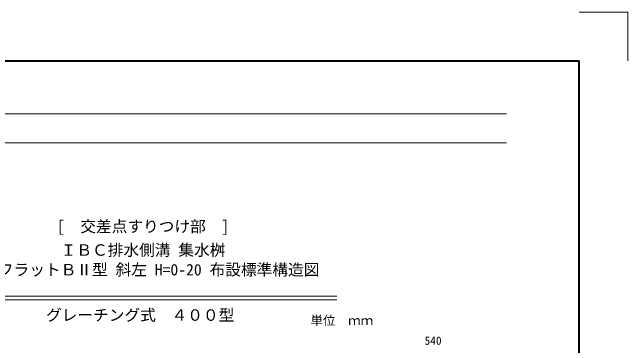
# Model space of a CAD drawing. Units: millimetres at full size; details may follow other scales. Extents: x 0 to 26200, y 7460 to 13400.
# Drawn here: x 5861 to 8400, y 12022 to 13400 of the extents above; entities that cross this region are included whole.
import ezdxf
from ezdxf.enums import TextEntityAlignment as Align

# ---------------------------------------------------------------- set-up
doc = ezdxf.new("R2010")
doc.units = ezdxf.units.MM
doc.header["$LTSCALE"] = 25
for name, color, linetype, lineweight in [('0_2', 7, 'Continuous', 20), ('Defpoints_3', 8, 'Continuous', 0), ('図枠', 7, 'Continuous', 5), ('寸法線', 7, 'Continuous', 9)]:
    doc.layers.add(name, color=color, linetype=linetype, lineweight=lineweight)
doc.layers.add('文字', color=7, linetype='Continuous')
doc.styles.add('ＭＳ ゴシック', font='')
doc.styles.get('ＭＳ ゴシック').set_extended_font_data('MS Gothic')

msp = doc.modelspace()

# ---------------------------------------------------------------- linework, layer by layer
at = {"layer": '0_2'}
for p, q in [((5600.14, 12226.3), (7199.86, 12226.3)), ((5600.14, 12226.3), (7199.86, 12226.3)), ((5600, 12211.3), (7200, 12211.3)), ((5600, 12211.3), (7200, 12211.3))]:
    msp.add_line(p, q, dxfattribs=at)
at = {"layer": 'Defpoints_3', "color": 7, "lineweight": 13}
for p in [(8200, 13399.96), (8400, 13199.96)]:
    msp.add_line(p, (8400, 13399.96), dxfattribs=at)
at = {"layer": '図枠', "lineweight": 40}
for p in [(400, 13199.96), (8200, 7659.96)]:
    msp.add_line(p, (8200, 13199.96), dxfattribs=at)
at = {"layer": '図枠', "lineweight": 13}
for p, q in [((700, 12979.96), (7900, 12979.96)), ((700, 12859.96), (7900, 12859.96))]:
    msp.add_line(p, q, dxfattribs=at)

# ---------------------------------------------------------------- texts
at = {"layer": '寸法線', "style": 'ＭＳ ゴシック'}
msp.add_text('540', height=34.18, dxfattribs=at).set_placement((7596.95, 12043.09), align=Align.MIDDLE_CENTER)
at = {"layer": '文字', "style": 'ＭＳ ゴシック'}
for s, p in [('[\u3000交差点すりつけ部\u3000]', (6043.95, 12477.42)), ('ＩＢＣ排水側溝 集水桝', (6060.14, 12379.67)), ('セミフラットＢⅡ型 斜左 H=0-20 布設標準構造図', (5671.64, 12298.42))]:
    msp.add_text(s, height=47.47, dxfattribs=at).set_placement(p, align=Align.BOTTOM_LEFT)
msp.add_text('グレーチング式\u3000４００型', height=47.47, dxfattribs=at).set_placement((6388.22, 12148.88), align=Align.MIDDLE_CENTER)
msp.add_text('グレーチング式\u3000４００型', height=47.47, dxfattribs=at).set_placement((6388.22, 12148.88), align=Align.MIDDLE_CENTER)
msp.add_text('単位\u3000ｍｍ', height=37.98, dxfattribs=at).set_placement((7350, 12096.16), align=Align.BOTTOM_RIGHT)
msp.add_text('単位\u3000ｍｍ', height=37.98, dxfattribs=at).set_placement((7350, 12096.16), align=Align.BOTTOM_RIGHT)

doc.saveas('drawing.dxf')
